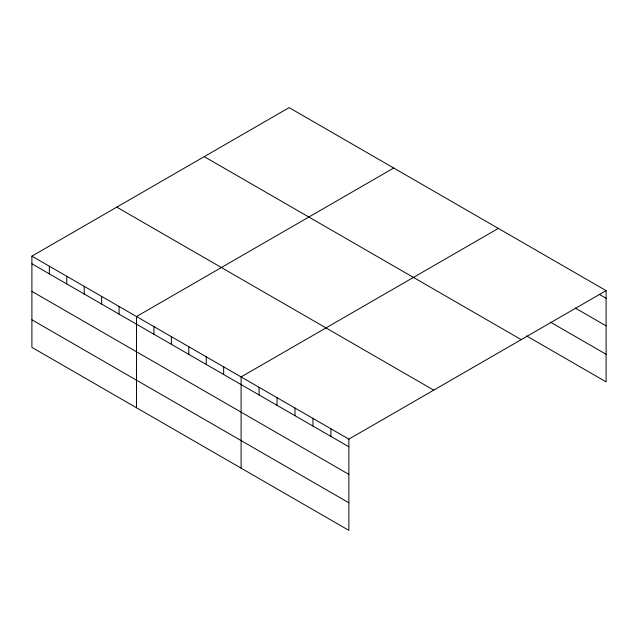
<?xml version="1.0" encoding="UTF-8"?>
<svg xmlns="http://www.w3.org/2000/svg" width="638" height="638" viewBox="0 0 638 638"><rect width="100%" height="100%" fill="white"/><g stroke="black" fill="none" stroke-linecap="round" stroke-linejoin="round"><path stroke-width="0.96" d="M31.9 256.141L348.866 439.143L348.866 530.369L31.9 347.367L31.9 256.141L289.134 107.631L606.1 290.633L606.1 381.859L526.557 335.931M393.734 168.025L136.5 316.536L136.5 407.754M498.334 228.412L241.1 376.922L241.1 468.148M348.866 439.143L606.1 290.633M599.257 294.333L606.1 298.281M575.309 308.082L606.1 325.858M550.506 322.182L606.1 354.273M204.248 156.645L521.214 339.639M116.786 207.135L433.752 390.137M31.9 263.797L348.866 446.791M31.9 291.375L348.866 474.377M31.9 319.79L348.866 502.792M330.907 428.776L330.907 436.424M312.947 418.4L312.947 426.056M294.979 408.033L294.979 415.689M277.02 397.665L277.02 405.313M259.06 387.298L259.06 394.946M223.667 366.858L223.667 374.514M206.234 356.794L206.234 364.442M188.8 346.729L188.8 354.377M171.367 336.665L171.367 344.313M153.933 326.6L153.933 334.248M119.067 306.471L119.067 314.119M101.633 296.407L101.633 304.055M84.2 286.342L84.2 293.99M66.767 276.278L66.767 283.926M49.333 266.213L49.333 273.861"/></g></svg>
